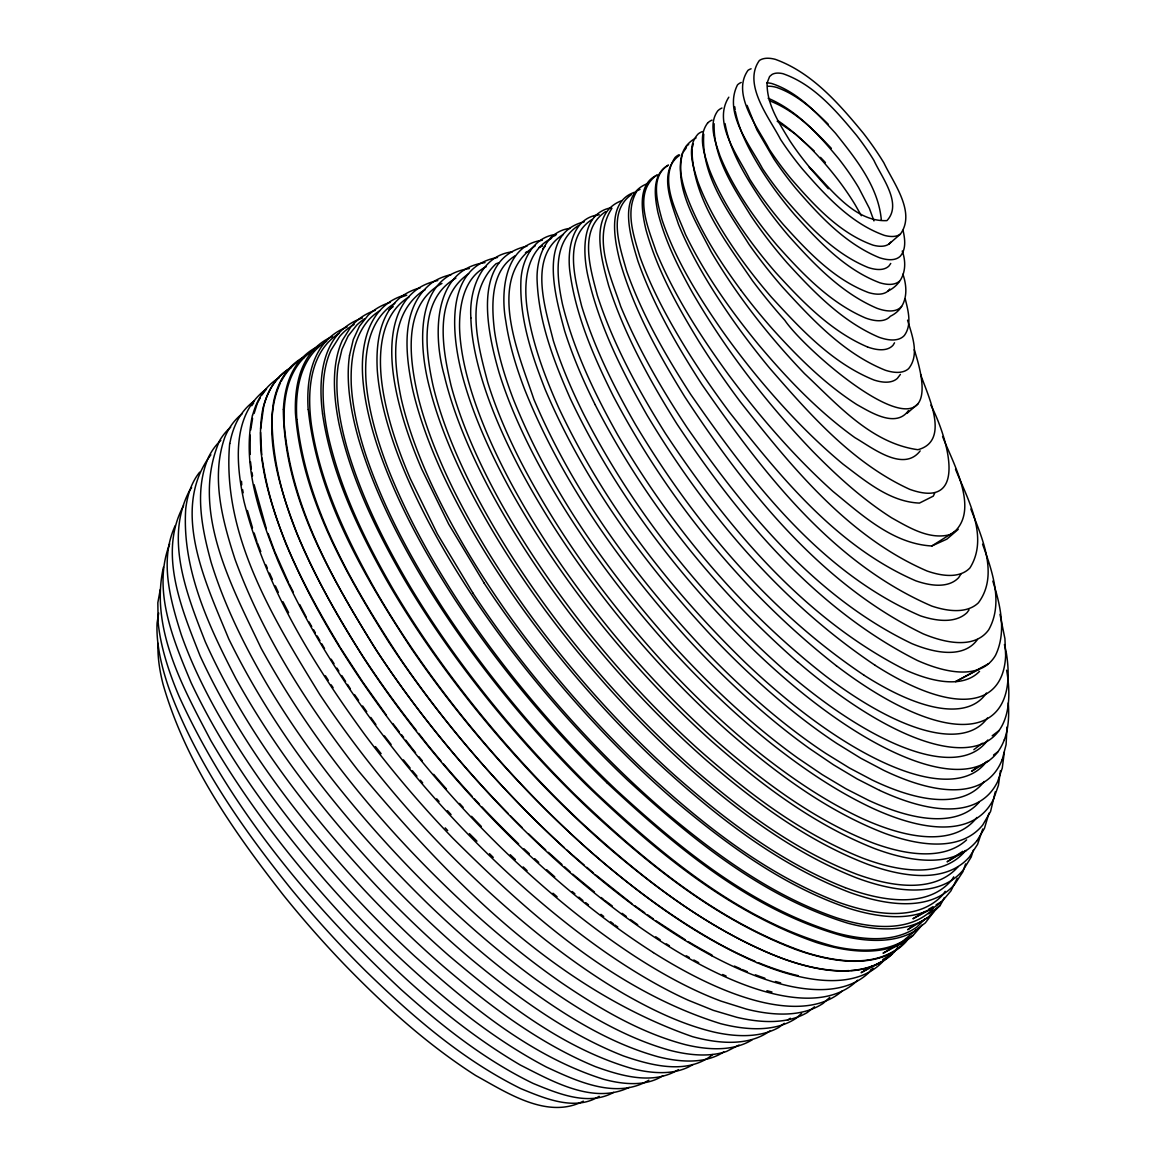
<?xml version="1.0" encoding="UTF-8"?>
<svg xmlns="http://www.w3.org/2000/svg" width="1166" height="1166" viewBox="0 0 1166 1166"><rect width="100%" height="100%" fill="white"/><g stroke="black" fill="none" stroke-linecap="round" stroke-linejoin="round"><path stroke-width="1.5" d="M260.601 432.397L261.694 454.798M260.63 428.884L263.822 405.258M691.963 148.811C692.327 198.672 725.529 241.071 752.362 280.554A219.048 77.277 49.2 0 0 784.791 320.271C808.009 354.77 957.65 482.637 914.246 349.698M470.889 317.997C468.921 290.553 481.033 255.383 512.268 251.856M714.146 123.742C713.067 157.847 733.764 187.945 750.919 215.841A173.107 61.069 49.2 0 0 787.225 262.977C813.693 291.937 842.173 321.524 878.843 337.193A101.078 35.665 49.2 0 0 904.422 335.385C912.089 324.76 908.168 310.695 905.282 299.079M1007.03 727.001L1006.083 744.68L1002.221 759.664M995.283 791.787L990.546 811.565L982.792 824.901A376.705 132.895 49.2 0 1 884.528 833.253C826.65 810.924 776.323 773.175 729.727 732.933A358.151 126.351 49.2 0 1 623.693 622.863C584.866 575.436 549.856 524.802 520.896 470.743A397.373 140.197 49.2 0 1 470.86 317.983M229.673 443.517C221.555 535.354 273.777 619.335 319.805 694.586C381.544 787.225 457.713 870.288 544.93 939.519A438.168 154.582 49.2 0 0 624.378 994.088C652.741 1010.281 682.504 1024.637 714.423 1032.172A412.254 145.444 49.2 0 0 778.917 1027.363L784.324 1023.311M250.18 435.078L250.151 454.478M250.69 430.05L252.585 418.405M1004.32 752.099L1002.264 768.102L997.615 781.614A351.738 124.092 49.2 0 1 879.674 790.402M1000.457 770.639L998.431 785.345L993.549 799.147A364.535 128.61 49.2 0 1 872.328 808.155C837.217 791.685 804.977 769.808 774.428 746.036A349.304 123.232 49.2 0 1 671.878 649.856C624.218 597.356 581.601 540.135 546.417 478.512A391.747 138.215 49.2 0 1 499.063 372.581C487.782 333.345 470.539 258.371 526.945 246.186M158.693 612.981L157.104 622.79A299.691 105.727 49.2 0 0 168.91 688.231C196.121 762.083 241.741 827.496 290.713 888.477A386.194 136.247 49.2 0 0 365.935 971.22C412.458 1016.388 462.275 1059.734 520.808 1088.621C544.609 1098.401 575.027 1111.548 599.164 1096.317M252.497 415.038C241.581 465.03 259.77 515.547 278.193 561.458C309.34 632.57 352.628 697.72 400.9 758.294A390.974 137.938 49.2 0 0 485.945 852.229C523.082 888.434 562.624 922.233 605.125 952.01A439.582 155.093 49.2 0 0 688.246 1000.224L713.315 1010.339L736.635 1017.262A427.412 150.793 49.2 0 0 807.426 1012.423L814.538 1006.797M703.768 134.221C700.81 175.25 728.196 211.265 748.995 244.335A192.303 67.847 49.2 0 0 782.867 287.492C812.425 319.761 843.907 353.546 885.285 370.22A103.949 36.671 49.2 0 0 908.722 368.529C919.785 354.624 912.031 335.21 907.556 320.169M160.281 589.398L157.833 602.749L158.153 622.44A311.395 109.866 49.2 0 0 179.302 696.831C230.46 808.956 311.162 905.341 400.594 989.074C441.054 1025.293 484.065 1059.632 533.183 1083.447C557.756 1093.533 588.305 1106.476 613.68 1092.367M163.459 567.142C149.714 628.503 183.353 688.086 210.871 740.643C250.369 808.3 299.225 870.113 352.948 927.014C403.276 979.032 457.684 1028.135 520.298 1065.024C552.597 1081.305 593.1 1104.843 629.232 1087.368M349.523 355.368L353.283 339.583L359.449 326.232L368.019 315.403A416.131 146.814 49.2 0 1 390.275 302.344M692.444 147.12L693.391 143.709M988.972 813.183L984.454 828.37L976.991 840.715M570.218 228.347C545.426 231.087 536.068 259.041 537.118 280.744C538.794 321.889 553.733 361.023 570.174 398.306C615.167 493.786 680.507 578.802 755.976 652.173A316.525 111.674 49.2 0 0 883.405 747.085A321.976 113.598 49.2 0 0 1004.305 739.754M973.318 850.16L971.205 857.025L963.276 869.923A405.695 143.126 49.2 0 1 856.573 877.881C792.72 852.812 737.364 810.662 686.22 765.727A379.708 133.959 49.2 0 1 545.061 610.037C514.395 568.09 486.543 524.015 463.558 477.375A415.3 146.522 49.2 0 1 429.933 389.109C418.813 348.343 413.012 276.91 469.359 268.544M254.115 413.493L257.19 403.684A433.592 152.979 49.2 0 1 260.353 397.679M682.678 152.877C673.35 187.755 696.044 221.671 711.085 251.637C737.101 295.916 769.064 336.566 804.525 373.645C837.377 404.369 870.973 443.167 917.89 449.712C951.135 440.937 927.349 394.706 920.572 374.271M982.734 828.997L977.589 844.344L969.485 856.864A397.067 140.08 49.2 0 1 868.014 864.414C807.849 841.429 755.451 802.427 706.946 760.815A373.382 131.729 49.2 0 1 571.034 615.08C540.441 574.838 512.53 532.527 488.773 487.869A409.776 144.569 49.2 0 1 444.261 375.379C433.067 336.114 432.615 269.667 485.012 262.612M965.594 863.904L962.868 871.804L954.663 884.338A413.609 145.925 49.2 0 1 849.606 892.384C775.157 863.758 711.872 812.891 653.922 759.212A385.13 135.883 49.2 0 1 518.447 602.953C489.705 562.012 463.704 519.074 442.512 473.702A419.906 148.14 49.2 0 1 412.531 388.861C405.287 353.794 399.953 307.766 431.814 282.857A384.343 135.591 49.2 0 1 451.242 274.593M208.772 456.62C193.979 490.318 201.835 528.387 211.163 562.449C224.397 605.271 244.379 645.629 266.956 684.238A367.348 129.601 49.2 0 0 335.473 783.435C370.016 826.898 407.648 867.868 448.006 905.967A432.877 152.717 49.2 0 0 535.69 979.28C576.689 1008.575 620.181 1036.18 669.051 1050.114A383.104 135.169 49.2 0 0 726.578 1051.411L739.025 1045.042M169.682 543.822C152.003 589.967 173.209 639.857 191.078 682.635C224.849 754.227 272.042 818.605 323.492 878.421A407.677 143.826 49.2 0 0 397.519 955.726C442.818 998.038 491.207 1038.002 546.286 1066.992C577.112 1081.29 616.304 1099.684 648.85 1080.197M175.221 525.618C159.159 560.321 170.309 600.082 181.255 634.61A336.216 118.626 49.2 0 0 217.59 713.111C251.943 773.481 294.255 828.982 340.385 880.796A413.376 145.837 49.2 0 0 414.688 956.193C470.845 1006.039 530.88 1056.411 603.682 1079.293A320.912 113.219 49.2 0 0 662.871 1075.722M420.299 287.769A401.906 141.8 49.2 0 0 400.492 297.374C379.3 314.98 375.802 344.349 377.288 370.22A426.625 150.516 49.2 0 0 399.37 458.748C419.512 509.688 446.738 557.465 477.113 602.939A394.181 139.075 49.2 0 0 627.6 780.171C692.167 839.374 762.928 897.266 848.061 923.253A428.053 151.026 49.2 0 0 928.194 917.263L940.19 905.443L944.387 897.543M934.68 493.189L933.281 496.133L919.449 503.085C889.847 501.846 865.726 481.208 843.12 464.199C812.046 438.431 784.208 408.975 758.396 377.988A289.241 102.04 49.2 0 1 721.084 329.162C697.574 295.085 675.333 259.391 662.084 219.922C657.391 202.68 649.666 176.547 668.41 164.989M957.228 878.246L950.902 890.911L942.303 901.114L936.109 904.845M599.193 214.719C571.806 217.707 566.778 250.573 570.057 272.859C576.019 316.365 593.902 357.102 613.301 396.119C667.943 500.054 743.952 593.275 836.43 665.815M741.037 290.334A219.048 77.291 49.2 0 0 773.466 330.065C798.448 357.743 825.309 384.27 856.777 404.529C870.915 412.443 895.969 428.345 908.503 410.563M920.163 450.892C903.358 472.813 871.891 447.38 854.94 437.673C818.328 411.365 786.933 378.527 758.075 344.087C730.251 310.083 704.628 273.923 685.419 234.293C676.382 211.133 659.271 181.182 675.056 157.512A128.289 45.255 49.2 0 1 678.845 154.801M611.159 207.752C580.799 213.451 582.767 252.541 587.868 275.846C598.916 325.343 621.974 371.123 646.897 414.921C705.109 512.297 780.389 601.743 875.127 665.29M721.943 108.03A101.107 35.665 49.2 0 0 717.688 110.945C708.156 124.252 715.326 141.786 719.903 155.632C727.788 175.366 738.734 193.716 750.715 211.206A157.92 55.72 49.2 0 0 777.154 245.443C802.514 273.85 830.017 302.796 865.624 318.041A97.215 34.295 49.2 0 0 890.299 316.292C907.308 308.086 908.343 289.897 902.907 274.185M894.526 342.804L893.098 345.165A101.078 35.665 49.2 0 1 867.533 346.972M953.715 876.847L951.952 879.718A405.695 143.126 49.2 0 1 845.248 887.661M961.163 573.687L958.671 577.636A175.57 61.944 49.2 0 1 915.762 580.799C837.246 546.825 781.074 477.681 729.348 412.079A355.324 125.36 49.2 0 1 687.678 351.374C668.978 321.044 651.663 289.605 639.638 255.966C633.575 235.401 624.874 210.827 637.03 190.83L640.061 189.358M611.946 208.248C592.313 238.214 610.576 276.094 620.691 306.352C638.356 349.013 661.632 389.123 687.065 427.572C746.357 512.923 816.346 597.808 911.827 643.603A224.309 79.142 49.2 0 0 977.487 639.434M945.16 891.334L943.338 894.118A413.609 145.925 49.2 0 1 838.281 902.178C763.847 873.553 700.547 822.671 642.597 769.006A385.13 135.868 49.2 0 1 507.137 612.748C478.381 571.792 452.379 528.854 431.201 483.482A419.906 148.14 49.2 0 1 401.206 398.641C393.962 363.573 388.642 317.56 420.503 292.651A384.343 135.591 49.2 0 1 425.036 289.853M696.058 137.938C672.942 150.108 680.259 179.01 687.736 198.482C700.547 231.67 720.02 261.811 741.051 290.334M707.602 123.071C697.53 136.378 704.497 154.393 708.972 168.56C716.726 188.775 727.642 207.621 739.594 225.621A173.107 61.069 49.2 0 0 775.915 272.757C802.383 301.717 830.848 331.319 867.533 346.972M897.951 946.909L894.949 951.267A441.885 155.894 49.2 0 1 784.951 959.458C707.194 930.074 640.95 877.357 580.376 821.607A402.299 141.931 49.2 0 1 393.029 589.136C365.031 540.63 340.166 489.487 327.908 434.539A431.93 152.396 49.2 0 1 331.042 350.106L339.612 336.537A421.961 148.869 49.2 0 1 354.129 324.483M908.27 938.572L906.273 941.487A441.885 155.894 49.2 0 1 796.276 949.678C718.504 920.295 652.275 867.577 591.701 811.827A402.299 141.931 49.2 0 1 404.34 579.356C376.341 530.851 351.491 479.707 339.219 424.759A431.93 152.382 49.2 0 1 342.367 340.326L350.922 326.742A422.005 148.884 49.2 0 1 375.233 310.331M551.576 238.301C525.137 251.579 523.519 284.708 527.411 310.433C532.76 344.407 544.857 376.837 558.864 408.1C603.857 503.566 669.197 588.582 744.666 661.953A316.525 111.674 49.2 0 0 872.081 756.88A321.976 113.598 49.2 0 0 986.567 761.515M890.751 263.443L889.046 265.906A89.563 31.599 49.2 0 1 867.927 267.422C833.879 253.43 807.994 225.432 784.412 198.103A136.509 48.156 49.2 0 1 762.549 168.676C749.825 144.773 723.284 112.811 737.51 84.856A91.065 32.123 49.2 0 1 741.226 82.465M183.587 505.65C157.76 553.092 181.925 609.774 200.042 655.758C239.934 742.567 298.89 819.144 363.369 889.031A418.434 147.63 49.2 0 0 442.745 965.812C489.166 1005.442 538.59 1043.147 595.374 1066.628C621.376 1075.985 653.004 1085.284 678.452 1069.616M969.033 609.847L967.095 612.558A200.712 70.805 49.2 0 1 920.426 615.837C820.354 572.666 751.108 481.441 690.622 394.283C665.48 355.295 642.102 314.718 626.594 270.833C620.02 247.236 607.034 211.964 631.52 194.518M683.597 151.595L686.38 147.732M210.886 454.798C169.522 509.236 206.309 584.108 228.696 638.793C277.654 738.85 348.823 826.534 428.184 904.058A429.962 151.697 49.2 0 0 510.242 975.242C555.351 1009.071 603.376 1041.617 658.324 1056.833A371.896 131.204 49.2 0 0 723.722 1051.98M900.4 374.388L897.412 378.323A103.949 36.671 49.2 0 1 873.961 379.999C832.582 363.326 801.1 329.541 771.542 297.286A192.303 67.847 49.2 0 1 737.684 254.115C721.783 231.203 707.135 207.067 697.53 180.774C693.172 166.213 686.104 146.683 698.143 133.959A113.219 39.935 49.2 0 1 702.471 131.539M915.966 930.104L902.615 941.326A434.452 153.271 49.2 0 1 834.2 946.442C741.182 921.519 665.057 857.199 595.957 792.909A397.489 140.241 49.2 0 1 443.124 608.565C412.487 561.123 385.159 511.16 366.707 457.655A429.132 151.405 49.2 0 1 351.272 384.62C350.398 362.043 353.298 337.688 368.616 319.965A409.485 144.467 49.2 0 1 379.664 310.856M934.228 911.287L925.308 922.904L913.94 931.547A434.452 153.271 49.2 0 1 845.51 936.662C752.493 911.739 676.367 847.405 607.282 783.129M535.179 245.895C485.1 278.659 519.366 355.674 533.824 399.18C572.841 491.178 632.628 573.104 700.46 645.92A328.856 116.017 49.2 0 0 825.572 753.265L849.416 767.986L872.241 780.039A337.542 119.092 49.2 0 0 984.162 781.497M933.135 908.358L930.978 910.908A421.028 148.534 49.2 0 1 836.911 917.919C772.402 895.954 716.463 854.984 664.751 811.58A390.829 137.894 49.2 0 1 472.653 592.678M728.808 97.186C712.193 123.1 738.267 155.923 749.709 179.141A145.327 51.275 49.2 0 0 783.246 224.44C807.528 251.346 833.807 279.417 868.437 292.535A92.814 32.75 49.2 0 0 887.953 291.106L889.731 289.037M887.953 291.106C903.956 283.178 907.906 266.795 902.265 251.04M907.498 938.601L901.901 945.087A438.766 154.801 49.2 0 1 805.123 952.301C716.026 921.373 642.058 859.109 574.969 794.673A400.317 141.232 49.2 0 1 411.511 588.845C385.29 544.843 362.087 498.654 347.453 449.406A430.691 151.959 49.2 0 1 338.213 365.147L341.959 349.377L348.124 336.012L356.694 325.183A416.087 146.799 49.2 0 1 364.637 318.799M922.175 924.93L913.226 935.307L893.622 946.923M542.773 248.795L545.12 246.347M925.279 918.764L916.884 927.043A428.053 151.026 49.2 0 1 836.736 933.033C751.604 907.061 680.857 849.154 616.289 789.95A394.181 139.075 49.2 0 1 465.788 612.733C435.428 567.244 408.187 519.468 388.059 468.528A426.625 150.516 49.2 0 1 365.964 379.999C364.477 354.143 367.99 324.76 389.182 307.154A401.906 141.8 49.2 0 1 394.778 303.379M751.108 68.794A86.867 30.651 49.2 0 0 748.018 70.31C731.038 94.198 758.221 127.823 769.239 149.204A128.945 45.503 49.2 0 0 791.029 178.733C814.057 205.129 839.199 233.054 873.013 245.137A85.643 30.214 49.2 0 0 889.046 243.971L891.436 241.654M900.356 234.177C916.199 212.445 893.418 182.96 883.886 162.861A128.96 45.489 49.2 0 0 863.35 133.216C839.083 103.818 812.177 72.715 775.39 59.364A86.867 30.651 49.2 0 0 759.343 60.53C742.363 84.404 769.545 118.043 780.55 139.41A128.945 45.503 49.2 0 0 802.354 168.953C825.382 195.349 850.524 223.26 884.338 235.357A85.643 30.214 49.2 0 0 900.356 234.177L889.046 243.971M801.654 1013.312L796.567 1017.962A420.474 148.344 49.2 0 1 720.573 1023.646C615.138 990.896 529.932 914.785 453.064 838.427A386.82 136.48 49.2 0 1 364.579 734.361C313.042 663.614 265.644 587.154 244.015 501.482C235.911 464.024 231.378 414.324 266.577 388.861M712.79 1054.501C687.546 1075.183 651.444 1065.564 623.519 1055.973C567.317 1033.892 518.039 997.775 471.764 959.618A427.018 150.647 49.2 0 1 391.397 884.396C331.756 822.205 277.697 754.052 235.867 678.525C208.86 626.288 181.823 569.343 185.715 509.032A399.588 140.969 49.2 0 1 194.795 479.343A404.835 142.82 49.2 0 1 199.678 472.157M829.813 997.382L823.152 1003.358A433.635 152.994 49.2 0 1 746.415 1009.1L721.04 1001.128A440.136 155.282 49.2 0 1 634.698 956.207C589.034 926.241 546.854 891.29 507.312 853.672A394.837 139.308 49.2 0 1 416.16 754.475C364.258 689.806 317.75 619.977 285.685 543.239C269.696 501.613 255.135 456.693 262.306 411.613A435.545 153.664 49.2 0 1 291.427 367.348M578.598 225.49C552.028 242.164 556.94 277.916 562.464 304.151C573.774 350.339 594.543 393.554 617.688 434.874C671.325 526.813 741.08 609.993 825.105 675.61A286.326 101.019 49.2 0 0 987.442 718.008M906.973 413.362L918.283 403.582M409.062 296.878C380.495 314.485 378.105 352.234 381.778 382.288A423.345 149.365 49.2 0 0 410.315 478.658L437.381 533.941L472.711 592.692M605.562 211.644C578.045 230.081 590.594 269.142 597.327 295.377C613.243 344.393 638.166 389.925 665.422 433.46C727.657 527.44 803.84 618.665 906.099 670.275A245.982 86.78 49.2 0 0 979.542 671.339M973.843 749.68L982.311 743.267M992.193 735.79L999.247 730.441M667.827 165.485C651.575 174.74 654.68 196.617 657.828 212.066C664.897 240.706 678.277 267.291 692.604 292.914C725.864 350.266 766.616 403.174 812.454 451.038C836.692 475.728 862.461 499.252 891.728 517.879C909.567 527.834 930.468 540.776 951.616 534.159C981.466 511.787 952.68 462.727 942.58 436.478M656.516 175.264C632.191 193.323 648.719 228.915 656.239 251.9C674.473 295.8 700.402 336.012 728.269 374.344C759.532 416.422 793.973 456.314 832.976 491.425C861.834 514.906 892.748 543.822 931.809 545.98L946.894 539.129L958.219 529.349L931.809 545.98M592.066 219.441C563.091 237.981 574.925 278.689 581.63 306.031C594.369 347.745 613.899 386.995 635.572 424.701C693.785 522.077 769.079 611.523 863.817 675.07M389.036 309.733L393.219 306.614M913.299 925.498L907.629 929.725L928.194 917.263M928.865 913.882L940.19 905.443M977.458 766.995L971.613 771.338L988.885 760.64M993.534 755.043L997.921 751.778M679.72 155.209C657.318 171.067 671.689 203.482 678.437 224.236C692.24 258.123 711.581 289.416 732.408 319.382A289.241 102.054 49.2 0 0 769.706 368.208C810.078 414.659 852.725 463.237 909.699 489.326C972.211 511.787 944.868 431.624 930.847 405.127M787.444 1020.206L790.359 1018.253M962.766 851.326L947.083 861.82L966.264 850.495M563.251 234.439C527.702 256.724 545.294 308.057 553.296 340.545A400.477 141.29 49.2 0 0 583.802 414.396C633.954 512.326 704.031 599.79 786.729 672.199M871.906 966.133L861.106 972.692L880.519 962.256M882.706 959.574L891.975 953.948A443.328 156.404 49.2 0 1 850.816 970.506M925.294 911.346L912.934 918.779L931.503 908.795M928.384 909.48L933.019 906.696M890.62 948.716L883.07 953.19L902.047 943.105M583.35 1101.156C547.32 1119.812 507.093 1092.717 475.786 1075.562C427.281 1044.576 384.357 1005.704 344.378 964.486A376.793 132.939 49.2 0 1 283.251 894.949C233.419 831.169 185.467 762.739 162.992 684.019A285.816 100.83 49.2 0 1 158.037 643.341M594.164 216.584L597.721 214.544M515.314 255.675C490.245 271.008 491.367 305.492 494.544 331.173A396.834 140.007 49.2 0 0 513.361 399.268C550.06 490.959 608.229 572.608 673.788 645.862A339.802 119.879 49.2 0 0 797.879 758.119L822.234 774.632L845.816 788.726L868.378 800.226A351.738 124.092 49.2 0 0 979.105 802.281M988.564 663.702L955.566 681.644L978.959 669.313M468.645 273.733C432.936 298.044 442.628 349.421 451.023 385.348A404.077 142.558 49.2 0 0 500.287 501.919C525.647 547.306 555.118 590.258 587.402 630.981A365.978 129.12 49.2 0 0 698.39 749.242C747.727 792.851 801.173 833.734 862.84 858.191A387.345 136.655 49.2 0 0 965.652 850.48M486.353 266.635C464.112 277.464 459.229 305.332 459.564 327.777A397.373 140.197 49.2 0 0 509.615 480.538C538.532 534.611 573.57 585.23 612.369 632.642A358.151 126.351 49.2 0 0 718.402 742.727C765.013 782.969 815.355 820.689 873.217 843.062A376.735 132.909 49.2 0 0 966.599 839.884M441.958 283.44C401.133 305.273 409.66 361.373 418.623 398.903A415.3 146.522 49.2 0 0 452.233 487.155C475.218 533.809 503.071 577.884 533.766 619.816A379.708 133.959 49.2 0 0 674.91 775.507C726.039 820.456 781.424 862.592 845.263 887.676M455.862 278.149C418.856 298.977 425.313 350.033 432.936 385.159A409.776 144.569 49.2 0 0 477.462 497.663C501.205 542.307 529.131 584.632 559.738 624.859A373.382 131.729 49.2 0 0 695.621 770.595C744.141 812.236 796.538 851.209 856.704 874.223A397.067 140.08 49.2 0 0 958.16 866.63M550.541 237.572L555.686 235.284M539.231 247.352L542.554 245.968M525.458 252.541L530.428 250.646M499.252 262.627L496.002 263.764C463.747 294.415 477.798 344.83 487.738 382.361A392.315 138.419 49.2 0 0 520.065 460.293C557.465 532.804 605.854 599.266 660.568 659.65A349.304 123.232 49.2 0 0 763.118 755.83C793.652 779.617 825.922 801.45 861.018 817.978A364.535 128.61 49.2 0 0 976.86 817.483M400.492 297.374L406.774 295.202M658.571 174.594C636.723 182.421 641.723 211.775 645.92 229.527C656.968 269.637 677.446 306.308 699.002 341.594A355.324 125.36 49.2 0 0 740.672 402.299C792.384 467.901 848.571 537.045 927.072 571.005A175.57 61.944 49.2 0 0 969.995 567.857C989.307 536.841 967.561 499.004 955.508 469.228M648.019 183.397C616.727 194.605 630.864 237.602 637.904 261.038C653.412 304.924 676.805 345.515 701.932 384.503C762.418 471.662 831.679 562.886 931.736 606.058A200.712 70.805 49.2 0 0 978.42 602.778C999.16 574.911 981.961 537.497 970.855 509.032M621.915 200.596C588.043 213.057 601.437 259.406 608.652 285.597C624.568 334.613 649.491 380.131 676.746 423.666C738.967 517.66 815.165 608.885 917.409 660.481A245.968 86.78 49.2 0 0 995.618 655.132C1006.768 631.695 1000.239 604.673 992.834 581.105M634.333 192.317C606.83 202.01 614.365 238.986 619.802 260.863C633.692 309.427 658.44 354.027 684.792 396.819C746.284 490.492 820.31 583.86 923.137 633.823A224.309 79.142 49.2 0 0 988.797 629.64C1003.664 602.895 992.12 570.757 982.574 544.172M584.283 221.788C536.637 233.404 555.788 297.884 564.606 330.765A400.477 141.29 49.2 0 0 595.112 404.617M556.444 234.395C533.547 236.567 521.508 260.397 520.896 281.268C519.57 318.697 531.652 354.974 545.149 389.386C584.166 481.383 643.938 563.309 711.785 636.126A328.856 116.017 49.2 0 0 836.882 743.485L860.741 758.206L883.566 770.245A337.542 119.092 49.2 0 0 1002.192 759.62M542.336 240.254C504.791 245.166 500.243 291.398 505.855 321.393A396.834 140.007 49.2 0 0 524.671 389.473C561.371 481.179 619.54 562.828 685.112 636.068A339.802 119.879 49.2 0 0 809.204 748.324L833.559 764.852L857.141 778.932L879.689 790.431M497.532 257.467C443.59 267.043 451.898 336.595 462.334 375.569A404.077 142.558 49.2 0 0 511.612 492.139C536.972 537.511 566.443 580.479 598.726 621.201A365.978 129.12 49.2 0 0 709.715 739.463C759.051 783.056 812.483 823.939 874.15 848.396A387.301 136.641 49.2 0 0 976.977 840.701M768.146 98.236C797.136 110.566 818.998 134.921 838.689 158.751A109.998 38.813 49.2 0 1 858.642 187.639L869.384 208.364L873.961 220.913M769.414 100.713C794.119 110.245 813.562 129.441 831.358 148.403M756.778 962.591C697.487 936.896 644.871 898.243 596.059 856.369M711.901 955.843C670.304 933.325 631.812 905.545 595.476 875.331M777.197 121.206L795.154 133.886L814.232 151.041M685.346 939.811L656.167 920.907M637.685 924.711L630.485 919.566M655.715 936.779L660.218 939.796M653.412 952.593C609.366 924.478 568.614 891.538 530.311 856.048A399.953 141.101 49.2 0 1 362.976 656.866C318.58 584.866 272.757 506.161 272.013 419.133A435.151 153.518 49.2 0 1 280.51 382.812M614.788 924.944L617.761 926.999M634.727 905.69L644.74 912.789M647.596 914.814L653.31 918.881M778.582 121.118C801.333 136.816 820.485 157.177 837.392 178.908A118.072 41.655 49.2 0 1 855.028 204.546L861.368 215.71M605.329 900.808L612.31 906.011M622.105 913.313L626.288 916.447M585.682 902.659L588.451 904.787M600.927 914.333L603.697 916.461M610.634 921.767L613.403 923.88M631.87 903.665L596.176 875.287M572.812 874.223L594.456 891.99M601.219 897.543L603.93 899.758M554.754 876.832L546.723 869.749M572.185 891.509L574.867 893.768M578.875 897.15L582.898 900.531M573.555 855.99L584.195 865.07M586.862 867.344L593.509 873.013M552.99 893.229L557.086 896.785M798.04 662.419C715.341 590.011 645.279 502.546 595.112 404.617M545.703 849.912L541.636 846.268A399.953 141.101 49.2 0 1 528.708 833.982M548.414 852.331L561.968 864.487M564.679 866.921L570.101 871.789M523.986 848.819L529.335 853.745M534.684 858.672L538.692 862.359M510.227 854.693L515.416 859.604M523.184 866.95L527.076 870.623M469.402 833.646L476.938 841.152M489.487 853.672L493.247 857.418M828.195 124.179C813.227 109.458 797.019 94.548 776.847 87.494A74.682 26.352 49.2 0 0 767.869 86.299M820.5 157.366L825.441 162.57M809.175 167.146L828.312 188.775M445.208 827.875L447.671 830.542M375.437 746.604L381.107 753.673M416.554 730.674C368.85 670.202 326.859 604.629 296.995 533.46C281.006 491.833 266.446 446.913 273.616 401.833A435.472 153.635 49.2 0 1 304.18 356.767M418.74 733.472L427.47 744.68A394.837 139.308 49.2 0 0 441.098 761.136M392.898 723.561L399.34 731.884M401.483 734.653L403.625 737.422M405.768 740.191L412.21 748.514A390.974 137.938 49.2 0 0 415.533 752.624M386.456 715.254L362.509 681.673L340.632 648.165M354.479 694.572L358.56 700.285M362.641 705.998L366.722 711.712M370.803 717.425L375.889 724.567M331.115 684.806L333.097 687.678M331.129 659.198L334.03 663.643M336.916 668.089L338.84 671.062M341.725 675.508L345.588 681.44M347.512 684.413L350.398 688.858M325.416 675.784L328.258 680.288M484.021 582.898L448.691 524.161L421.626 468.878A423.345 149.365 49.2 0 1 393.102 372.493C389.429 342.454 391.805 304.69 420.372 287.098A393.379 138.783 49.2 0 1 437.76 280.54M339.743 646.664C304.792 588.407 271.736 526.26 262.102 458.165M308.961 621.828L311.701 626.536M313.537 629.684L315.374 632.832M317.196 635.966L319.95 640.688M321.787 643.836L324.527 648.544M282.974 601.743L288.614 612.646M289.183 584.079L293.234 591.949M299.72 604.527L306.206 617.106M269.506 573.06L272.436 579.473M275.365 585.886L278.28 592.313M288.454 582.446L274.651 551.387L268.107 533.503M257.526 543.239L260.79 551.576M266.008 564.912L267.32 568.25M266.314 528.621L254.101 484.677M252.497 527.834L247.396 510.489M254.144 532.979L256.884 541.578M747.085 105.406L756.909 129.892L773.874 158.897A136.509 48.156 49.2 0 0 795.722 188.309C819.319 215.652 845.204 243.65 879.251 257.628A89.563 31.599 49.2 0 0 900.356 256.126C906.434 248.999 904.947 238.753 903.038 230.314M999.976 614.351L1004.917 638.589L1005.631 655.554A267.16 94.257 49.2 0 1 875.141 665.32M735.382 111.63C739.652 132.458 750.044 151.376 761.019 169.347A145.327 51.275 49.2 0 0 794.571 214.661C818.838 241.566 845.131 269.637 879.747 282.755A92.814 32.75 49.2 0 0 899.278 281.327M1004.422 644.55L1006.375 653.193A286.326 101.019 49.2 0 1 836.416 665.771M322.545 413.886C331.202 472.536 356.956 526.974 385.552 578.292A403.771 142.456 49.2 0 0 607.384 846.633C656.239 888.448 708.797 927.13 768.102 952.797A443.328 156.404 49.2 0 0 849.096 970.608M311.235 423.666C319.878 482.316 345.632 536.754 374.228 588.087A403.771 142.456 49.2 0 0 596.059 856.412M242.615 489.603L243.184 492.781M251.331 468.878L250.515 461.736M251.943 472.39L252.556 475.903M725.048 123.581C730.164 152.236 746.196 177.523 762.039 201.426A157.92 55.72 49.2 0 0 788.464 235.663C813.824 264.07 841.327 293.001 876.934 308.261A97.215 34.295 49.2 0 0 901.624 306.498M734.769 106.791L735.178 110.027M308.29 409.63C317.502 497.488 363.865 576.048 411.365 648.529A403.217 142.267 49.2 0 0 606.786 865.536C643.107 895.75 681.614 923.53 723.226 946.063A442.73 156.2 49.2 0 0 754.912 961.221M296.966 419.425C306.177 507.283 352.54 585.842 400.04 658.309A403.217 142.267 49.2 0 0 595.476 875.316M241.493 481.296L241.756 484.823M881.336 220.097C878.435 186.56 855.713 158.693 835.497 133.23C817.366 113.452 797.894 92.041 771.673 83.486A68.24 24.078 49.2 0 0 767.374 82.888M283.323 409.339C284.052 496.366 329.92 575.042 374.242 647.072A399.953 141.101 49.2 0 0 508.332 813.693M942.288 901.114A421.028 148.534 49.2 0 1 848.236 908.139C783.712 886.175 727.773 845.204 676.061 801.785A390.829 137.894 49.2 0 1 483.963 582.898M404.573 295.056A409.004 144.292 49.2 0 0 390.974 301.076C366.59 316.671 361.168 347.978 362.582 374.825A429.132 151.405 49.2 0 0 378.032 447.861C396.484 501.38 423.797 551.343 454.449 598.785A397.489 140.241 49.2 0 0 607.267 783.129M913.211 935.292A438.766 154.801 49.2 0 1 816.448 942.522C727.351 911.593 653.383 849.314 586.279 784.893A400.317 141.232 49.2 0 1 422.821 579.065C396.615 535.048 373.397 488.86 358.764 439.626A430.691 151.944 49.2 0 1 349.538 355.368M362.334 318.026A427.324 150.764 49.2 0 0 331.916 342.673A432.703 152.659 49.2 0 0 322.574 413.901M884.338 959.91A443.328 156.404 49.2 0 1 756.778 962.577M311.249 423.681A432.703 152.659 49.2 0 1 329.41 341.084A427.135 150.691 49.2 0 1 339.073 333.389M873.145 968.48A442.73 156.2 49.2 0 1 870.288 970.301M798.273 975.68A442.73 156.2 49.2 0 1 758.308 962.65M308.159 409.528A432.557 152.615 49.2 0 1 347.045 327.019M873.043 968.188A442.73 156.2 49.2 0 1 711.887 955.799M296.834 419.308A432.557 152.615 49.2 0 1 326.655 341.244M332.15 336.595A434.175 153.183 49.2 0 0 295.435 413.158C301.805 496.483 344.538 571.602 388.059 640.979A401.964 141.815 49.2 0 0 564.242 847.638M573.555 856.019A401.964 141.815 49.2 0 1 566.909 850.058M780.652 982.88A441.666 155.821 49.2 0 1 775.477 981.481M764.881 978.187A441.666 155.821 49.2 0 1 755.408 974.805M747.304 971.642A441.666 155.821 49.2 0 1 742.378 969.573M740.716 968.859A441.666 155.821 49.2 0 1 734.434 966.075M711.989 955.012A441.666 155.821 49.2 0 1 688.246 941.618M857.578 980.212A441.666 155.821 49.2 0 1 676.936 951.398C636.024 926.649 598.085 897.339 562.231 865.784A401.964 141.815 49.2 0 1 376.749 650.759C333.214 581.397 290.494 506.263 284.11 422.937A434.218 153.198 49.2 0 1 313.523 350.237M283.396 409.397A435.107 153.504 49.2 0 1 318.726 346.083M522.281 827.7A399.953 141.101 49.2 0 1 510.766 816.185M771.965 991.989A439.932 155.209 49.2 0 1 766.922 990.706M726.054 976.015A439.932 155.209 49.2 0 1 722.629 974.485M698.682 962.635A439.932 155.209 49.2 0 1 693.814 959.997M689.31 957.505A439.932 155.209 49.2 0 1 686.278 955.785M669.401 945.757A439.932 155.209 49.2 0 1 666.296 943.833M842.114 991.071A439.932 155.209 49.2 0 1 653.426 952.637M281.341 381.165A435.151 153.518 49.2 0 1 304.239 357.481M518.637 843.893A394.837 139.308 49.2 0 1 481.981 806.916M479.503 804.278A394.837 139.308 49.2 0 1 474.547 798.958M472.084 796.291A394.837 139.308 49.2 0 1 443.415 763.861M263.953 405.389A434.481 153.285 49.2 0 1 290.553 367.888M481.281 826.417A390.974 137.938 49.2 0 1 471.545 816.317M463.121 807.338A390.974 137.938 49.2 0 1 459.521 803.447M446.461 789.003A390.974 137.938 49.2 0 1 433.679 774.341M422.267 760.8A390.974 137.938 49.2 0 1 418.885 756.719M252.628 415.154A434.597 153.329 49.2 0 1 279.228 377.667M262.117 394.866A433.592 152.979 49.2 0 1 266.008 389.663M451.038 814.553A386.82 136.466 49.2 0 1 447.423 810.662M439.057 801.465A386.82 136.466 49.2 0 1 436.682 798.827M422.675 782.882A386.82 136.466 49.2 0 1 420.372 780.2M416.947 776.148A386.82 136.466 49.2 0 1 412.385 770.741M410.126 768.03A386.82 136.466 49.2 0 1 403.421 759.868M391.076 744.418A386.82 136.466 49.2 0 1 384.489 735.921M251.769 405.71A429.875 151.667 49.2 0 1 253.751 402.868M229.804 443.634A430.05 151.726 49.2 0 1 254.494 400.812M769.924 1030.89A403.742 142.441 49.2 0 1 692.473 1036.647C555.38 988.899 448.983 879.281 357.947 770.289C307.984 705.882 263.181 636.301 235.051 559.403C222.458 520.546 210.682 477.302 224.834 437.235A427.368 150.778 49.2 0 1 242.411 413.551M752.245 1039.751A393.744 138.914 49.2 0 1 685.142 1044.59C640.207 1032.755 599.761 1008.692 561.604 982.836A435.282 153.562 49.2 0 1 477.812 916.33C392.14 839.068 316.584 749.505 261.038 648.092C231.655 586.119 189.81 509.834 219.558 440.704A423.302 149.35 49.2 0 1 230.679 427.193M208.816 456.664A417.778 147.397 49.2 0 1 220.811 440.427M692.954 1064.529A347.06 122.445 49.2 0 1 633.517 1068.96C563.105 1048.948 504.208 1002.279 449.143 955.843A422.908 149.204 49.2 0 1 376.749 886.247C308.538 813.504 246.361 733.225 205.289 641.796C187.099 595.258 164.26 538.794 189.504 490.667A396.149 139.76 49.2 0 1 191.632 487.709M1008.269 702.923A316.569 111.688 49.2 0 1 1004.334 739.783M1006.637 670.217A303.597 107.112 49.2 0 1 798.04 662.244M987.748 740.046A303.452 107.053 49.2 0 1 786.729 671.995M986.407 693.056A267.16 94.257 49.2 0 1 863.817 675.099M686.002 146.624A120.462 42.501 49.2 0 1 688.683 144.453M707.587 123.071A106.951 37.735 49.2 0 1 712.032 120.098M767.111 82.873C766.572 104.066 779.034 122.911 789.586 140.386A109.735 38.711 49.2 0 0 809.568 167.263C830.483 188.192 854.284 222.21 886.947 220.607C902.761 203.729 881.438 176.984 873.946 160.442A109.721 38.711 49.2 0 0 856.573 135.373C836.226 110.901 813.941 84.448 782.984 73.706A68.24 24.078 49.2 0 0 771.95 74.522L769.604 76.519L767.111 82.873"/></g></svg>
